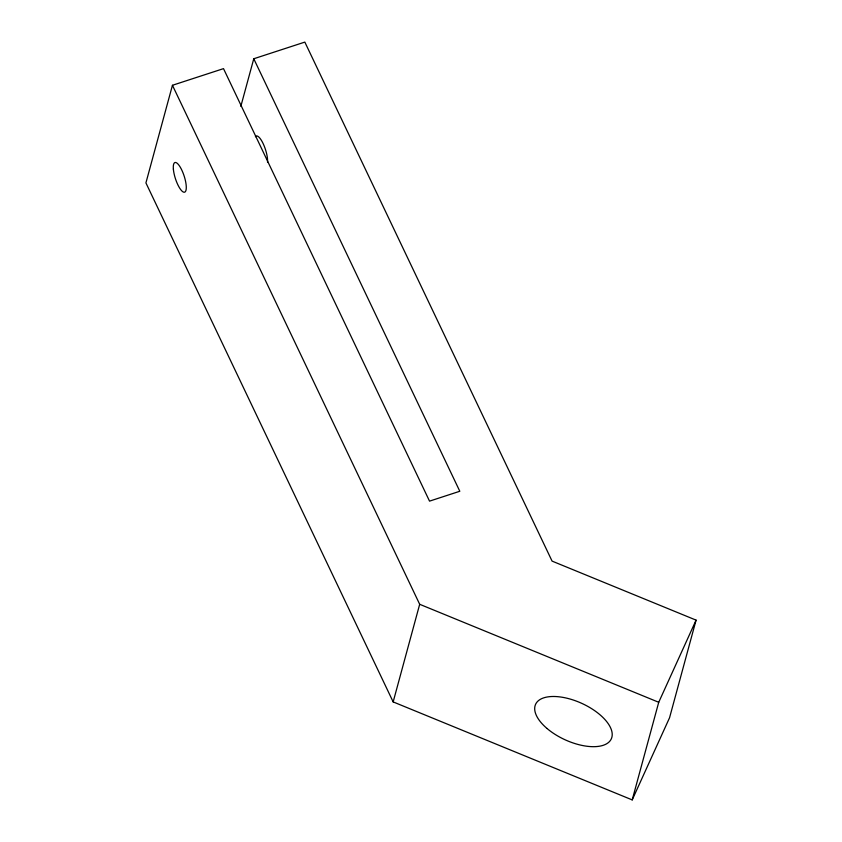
<?xml version="1.0" encoding="UTF-8"?>
<svg xmlns="http://www.w3.org/2000/svg" width="842" height="842" viewBox="0 0 842 842"><rect width="100%" height="100%" fill="white"/><g stroke="black" fill="none" stroke-linecap="round" stroke-linejoin="round"><path stroke-width="1.26" d="M253.768 58.761L459.806 491.265L429.536 501.137L223.509 68.634L172.442 85.284L145.919 182.903L393.161 701.912L632.205 799.9L669.558 717.752L696.081 620.133L552.078 561.109L304.836 42.1L253.768 58.761L240.833 106.345M393.161 701.912L419.684 604.293L172.442 85.284M632.205 799.9L658.728 702.281L696.081 620.133M419.684 604.293L658.728 702.281M255.389 136.73A15.598 4.557 71.9 0 1 263.093 143.498A15.598 4.557 71.9 0 1 267.546 162.243M547.016 728.477A41.605 20.029 24.5 0 0 611.239 739.002A41.605 20.029 24.5 0 0 562.14 697.239A41.605 20.029 24.5 0 0 547.016 728.477M173.368 169.074A15.598 4.557 71.9 0 0 183.872 192.218A15.598 4.557 71.9 0 0 182.114 170.758A15.598 4.557 71.9 0 0 173.368 169.074"/></g></svg>
